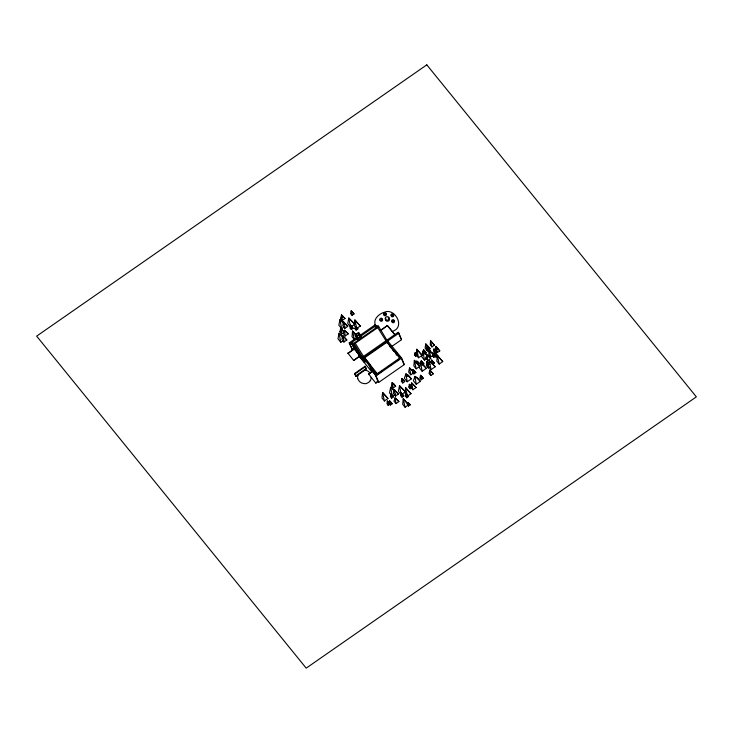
<?xml version="1.0" encoding="UTF-8"?>
<svg xmlns="http://www.w3.org/2000/svg" width="733" height="733" viewBox="0 0 733 733"><rect width="100%" height="100%" fill="white"/><g stroke="black" fill="none" stroke-linecap="round" stroke-linejoin="round"><path stroke-width="1.1" d="M371.136 377.385L371.127 377.797A6.991 5.992 -22.3 0 1 370.275 380.729M350.145 328.054L350.456 325.26L353.159 328.292L351.364 329.548L350.145 328.054L351.95 326.808M389.177 403.544L389.489 400.74L392.192 403.782L390.387 405.028L389.177 403.544L390.982 402.289M400.832 395.728L401.143 392.925L403.846 395.967L402.041 397.222L400.832 395.728L402.637 394.473M421.008 362.753L421.218 360.883L423.921 363.925L421.218 360.883L422.116 365.171M427.147 350.182L427.449 347.378L430.161 350.42L428.356 351.675L427.147 350.182L428.952 348.926M432.562 355.871L432.864 353.068L435.576 356.11L433.771 357.365L432.562 355.871L434.367 354.616M434.724 355.587L435.036 352.784L437.738 355.826L435.933 357.081L434.724 355.587L436.529 354.332M342.797 326.002L343.456 321.814L347.708 326.387L344.767 328.43L343.456 326.808M341.926 339.608L342.577 335.421L346.837 340.002L343.896 342.036L342.577 340.424M393.474 393.667L394.134 389.48L398.386 394.061L395.454 396.104L394.134 394.482M350.713 313.66L351.189 310.865L354.066 313.926L352.06 315.318L350.713 313.66L352.72 312.258M401.391 381.325L401.876 378.54L404.753 381.591L402.738 382.983L401.391 381.325L403.397 379.932M408.877 387.079L409.362 384.294L412.239 387.345L410.223 388.747L408.877 387.079L410.883 385.686M412.514 372.3L413 369.514L415.877 372.566L413.87 373.958L412.514 372.3L414.521 370.907M420 378.054L420.485 375.269L423.362 378.32L421.356 379.721L420 378.054L422.016 376.661M340.799 318.177L341.477 314.851L345.014 318.507L342.494 320.257L340.799 318.177L343.319 316.427M339.929 331.783L340.607 328.466L344.134 332.113L341.624 333.863L339.929 331.783L342.448 330.033M391.486 385.842L392.155 382.525L395.692 386.181L393.172 387.931L391.486 385.842L394.006 384.092M354.9 328.604L355.514 326.561L357.915 328.842L356.11 330.097L354.9 328.604L356.705 327.358M414.457 354.864L415.07 352.811L417.471 355.102L415.666 356.357L414.457 354.864L416.262 353.608M405.578 396.278L406.201 394.226L408.593 396.516L406.797 397.772L405.578 396.278L407.383 395.023M425.846 358.098L426.872 354.809L430.757 358.492L427.815 360.535L425.846 358.098L428.778 356.055M370.22 380.711L369.542 381.545A6.551 5.626 -22.3 0 1 367.059 383.231L366.005 383.57A5.104 4.38 -22.3 0 1 365.007 383.716L361.955 383.112A10.17 8.723 -22.3 0 1 359.143 381.105L357.759 378.677M343.035 322.309L339.956 319.661L338.848 325.223L341.66 328.696L345.014 326.359M351.364 326.506L354.717 324.169L348.816 318.049L347.717 323.62L350.53 327.083L348.816 318.049L354.717 324.169M345.289 335.916L348.23 333.872L344.345 330.198L343.319 333.488L345.289 335.916L344.345 330.198L348.23 333.872M360.233 326.038L356.733 328.476L354.909 319.964L360.233 326.038L354.909 319.964L354.387 325.58L356.146 327.752M342.164 335.916L339.077 333.268L337.977 338.829L340.79 342.302L344.144 339.965M356.458 338.225L357.246 338.463L360.728 336.035L359.94 335.796L361.039 336.786L357.557 339.205L356.76 338.967L355.093 334.899L358.574 332.48L361.232 337.253M357.75 339.681L355.679 334.944L358.464 333.011L360.691 337.317M357.851 339.113L356.614 336.099L359.399 334.166M359.976 334.211L356.495 336.63L355.093 334.899M356.54 337.766L349.229 342.852L352.6 350.218L349.229 342.852L352.866 343.942L362.12 358.73L398.862 333.176L398.156 332.315L361.415 357.86L353.169 344.693L349.934 343.713L375.525 325.919L378.769 326.891L353.169 344.693M360.196 335.228L374.82 325.058L378.457 326.148L388.463 342.76M355.514 334.239L352.546 331.059L352.023 336.676L354.369 339.571L356.998 337.748M352.866 343.942L378.457 326.148M351.895 349.357L354.635 347.451M355.34 348.312L347.973 353.434L355.175 347.909M380.592 330.235L387.436 325.479L395.325 335.201M380.757 330.638L387.436 325.479M360.26 355.432L353.709 360.508L360.425 355.844M365.474 361.552L364.429 362.276L360.187 357.053L361.232 356.33M364.429 362.276L363.962 361.14L365.007 360.416M392.237 346.141L401.528 339.681L398.862 333.176M354.598 373.518L365.043 366.253L365.401 366.683L366.399 369.12L355.945 376.386L354.598 373.518L355.945 376.386M354.946 373.949L365.401 366.683M355.505 347.112L359.381 356.568L371.86 371.933L369.194 365.428L370.238 364.704L363.504 356.412L355.258 343.236M376.533 376.478L372.217 371.164L369.881 365.474L370.403 365.107M355.597 375.956L366.042 368.69L365.043 366.253M370.99 366.537L370.467 366.894L376.936 374.865M370.238 364.704L372.905 371.21L368.589 374.215L372.74 370.806L370.66 368.241M400.145 358.556L386.914 342.265L364.457 357.878L377.678 374.169L382.36 370.916M388.911 366.363L390.781 365.061M395.463 361.809L399.21 359.207M401.638 358.08L376.047 375.882L378.714 382.388L404.304 364.585L401.638 358.08L387.006 340.066M377.843 381.114L375.782 383.075L378.008 381.517L375.342 375.012L399.888 357.942L386.667 341.651L387.418 343.484M425.076 351.336L423.271 352.582L423.582 349.788L426.285 352.82L424.48 354.076L423.582 349.788L426.285 352.82M431.911 346.901L434.367 345.197L430.518 340.653L430.262 344.867L431.911 346.901L430.518 340.653L434.367 345.197M427.073 350.539L430.014 348.496L425.754 343.924L425.103 348.111L427.073 350.539L425.754 343.924L430.014 348.496M418.552 357.741L422.052 355.303L416.729 349.229L416.197 354.845L418.552 357.741L416.729 349.229L422.052 355.303M417.957 361.882L416.152 363.128L416.775 361.085L419.166 363.366L417.37 364.622M438.132 348.853L435.668 350.557L435.924 346.343L439.782 350.887L437.326 352.591L433.982 348.908L433.679 351.712L434.889 353.196L436.694 351.95L433.982 348.908L434.889 353.196M427.312 355.532L422.822 351.144L421.713 356.714L424.526 360.178L427.046 358.428M432.983 354.076L429.391 350.301L428.732 354.497L430.702 356.925L433.643 354.882M416.188 368.836L419.688 366.399L414.365 360.324L413.833 365.941L416.188 368.836L414.365 360.324L419.688 366.399M406.87 376.551L408.547 375.378L411.36 378.851L407.172 381.765L404.35 378.301L405.926 373.867L408.547 375.378M410.801 374.774L414.017 372.538L409.536 367.939L408.647 372.117L410.801 374.774L409.536 367.939L414.017 372.538M422.162 371.274L426.359 368.36L420.458 362.239L419.349 367.81L422.162 371.274L420.458 362.239L426.359 368.36M432.525 364.292L434.33 363.046L431.618 360.004L431.316 362.808L432.525 364.292L431.618 360.004L434.33 363.046M429.3 363.55L427.027 361.406L426.368 365.593L428.338 368.021L429.804 367.004M384.394 400.988L387.94 398.523L382.58 392.439L382.012 398.056L384.394 400.988L382.58 392.439L387.94 398.523M393.722 389.983L390.634 387.326L389.525 392.897L392.338 396.361L395.692 394.033M431.031 369.67L435.228 366.757L429.327 360.636L428.219 366.198L431.031 369.67L429.327 360.636L435.228 366.757M439.195 364.063L442.741 361.598L437.381 355.514L436.804 361.131L439.195 364.063L437.381 355.514L442.741 361.598M391.633 398.101L393.438 396.846L390.735 393.804L390.423 396.608L391.633 398.101L390.735 393.804L393.438 396.846M416.207 384.266L420.403 381.352L417.581 377.88L414.97 376.368L413.394 380.794L416.207 384.266L414.97 376.368L420.403 381.352M402.05 394.171L405.404 391.843L399.503 385.723L398.395 391.285L401.208 394.757L399.503 385.723L405.404 391.843M430.747 375.553L433.267 373.803L429.73 370.147L429.062 373.473L430.747 375.553L429.73 370.147L433.267 373.803M388.224 405.312L390.029 404.057L387.326 401.015L387.015 403.819L388.224 405.312L387.326 401.015L390.029 404.057M412.89 389.773L416.106 387.537L411.625 382.938L410.737 387.106L412.89 389.773L411.625 382.938L416.106 387.537M395.967 403.59L398.908 401.547L395.023 397.863L393.997 401.162L395.967 403.59L395.023 397.863L398.908 401.547M410.911 393.703L407.42 396.141L405.596 387.638L410.911 393.703L405.596 387.638L405.065 393.245L406.238 394.693M405.047 407.236L408.547 404.808L403.232 398.734L402.701 404.341L405.047 407.236L403.232 398.734L408.547 404.808M408.492 406.036L410.297 404.79L407.896 402.499L407.282 404.552L408.492 406.036L407.896 402.499L410.297 404.79M374.481 326.643L376.643 327.294M351.501 342.623L353.654 343.273M411.36 378.851L405.926 373.867L407.172 381.765M430.757 358.492L426.872 354.809L427.815 360.535M417.471 355.102L415.07 352.811L415.666 356.357M419.166 363.366L416.775 361.085L417.214 363.742M357.915 328.842L355.514 326.561L356.11 330.097M408.593 396.516L406.201 394.226L406.797 397.772M345.014 318.507L341.477 314.851L342.494 320.257M344.134 332.113L340.607 328.466L341.624 333.863M395.692 386.181L392.155 382.525L393.172 387.931M427.247 355.734L422.822 351.144L424.526 360.178M344.382 324.252L339.956 319.661L341.66 328.696M343.502 337.858L339.077 333.268L340.79 342.302M395.06 391.917L390.634 387.326L392.338 396.361M423.362 378.32L420.485 375.269L421.356 379.721M415.877 372.566L413 369.514L413.87 373.958M354.066 313.926L351.189 310.865L352.06 315.318M412.239 387.345L409.362 384.294L410.223 388.747M404.753 381.591L401.876 378.54L402.738 382.983M432.928 354.121L429.391 350.301L430.702 356.925M429.859 364.457L427.027 361.406L428.338 368.021M347.708 326.387L343.456 321.814L344.767 328.43M398.386 394.061L394.134 389.48L395.454 396.104M346.837 340.002L342.577 335.421L343.896 342.036M437.738 355.826L435.036 352.784L435.933 357.081M435.576 356.11L432.864 353.068L433.771 357.365M430.161 350.42L427.449 347.378L428.356 351.675M353.159 328.292L350.456 325.26L351.364 329.548M403.846 395.967L401.143 392.925L402.041 397.222M392.192 403.782L389.489 400.74L390.387 405.028M355.871 334.862L352.546 331.059L354.369 339.571M439.782 350.887L435.924 346.343L437.326 352.591M401.528 339.681L398.156 332.315M387.601 325.883L395.499 335.604M374.82 325.058L375.525 325.919M396.122 352.188L401.684 359.051L403.223 362.789M389.507 346.058L390.9 347.772M392.292 349.485L393.685 351.199M395.774 353.773L397.158 355.487M404.304 364.585L403.434 363.321M355.679 334.944L356.614 336.099M365.602 359.894L366.949 361.552M369.881 365.474L377.074 374.334L377.678 374.169M352.335 344.657L358.071 351.73M369.194 365.428L362.459 357.136L354.213 343.96M360.242 355.56L364.952 361.91L360.709 356.687M371.521 369.505L372.905 371.21M361.415 357.86L362.12 358.73M363.962 361.14L359.72 355.926L360.187 357.053M378.008 381.517L378.714 382.388M368.424 373.803L375.782 383.075M347.809 353.031L353.709 360.508M369.689 372.731L370.018 373.216M376.002 326.011C373.61 322.996 375.021 318.782 377.55 316.354A13.377 11.471 -22.3 0 1 384.376 312.24C394.418 307.558 404.753 325.681 394.244 330.601A15.256 13.093 -22.3 0 1 392.192 331.536M377.724 327.624L385.961 340.79M375.149 372.657L376.194 375.223M358.574 332.48L359.83 335.531M358.464 333.011L360.105 337.024M372.804 369.78L374.554 374.05M362.368 358.171L362.826 359.298M357.658 350.713L359.738 355.798L354.002 348.725L351.913 343.64M357.31 350.786L358.978 354.854M353.947 345.142L356.87 352.261M353.095 345.6L354.763 349.668M381.123 330.391A22.32 19.15 -22.3 0 1 379.969 329.694M364.787 370.174A7.101 6.093 -22.3 0 1 369.67 372.749M357.713 378.695A7.257 6.231 -22.3 0 1 358.281 374.792M381.462 319.02A1.283 1.099 -22.3 0 1 382.589 320.211A1.283 1.099 -22.3 0 1 381.059 321.274A1.283 1.099 -22.3 0 1 380.143 319.936M385.961 313.724A1.283 1.099 -22.3 0 1 386.034 315.382A1.283 1.099 -22.3 0 1 384.174 315.465A1.283 1.099 -22.3 0 1 384.449 313.797M392.494 314.594A1.283 1.099 -22.3 0 1 393.703 315.95A1.283 1.099 -22.3 0 1 391.752 316.683A1.283 1.099 -22.3 0 1 391.807 314.851M393.255 320.495A1.283 1.099 -22.3 0 1 394.482 321.814A1.283 1.099 -22.3 0 1 392.576 322.612A1.283 1.099 -22.3 0 1 392.476 320.816M388.151 317.701A2.043 1.75 -22.3 0 1 389.443 319.954A2.043 1.75 -22.3 0 1 386.676 321.146A2.043 1.75 -22.3 0 1 385.888 318.681M426.798 64.852L36.65 336.135L306.202 668.148L696.35 396.865L426.798 64.852M380.748 320.458A1.283 1.099 -22.3 0 0 382.214 318.882A1.283 1.099 -22.3 0 0 380.079 318.681A1.283 1.099 -22.3 0 0 380.748 320.458M384.55 314.97A1.283 1.099 -22.3 0 0 386.016 313.385A1.283 1.099 -22.3 0 0 383.881 313.183A1.283 1.099 -22.3 0 0 384.55 314.97M391.917 316.024A1.283 1.099 -22.3 0 0 393.374 314.448A1.283 1.099 -22.3 0 0 391.248 314.246A1.283 1.099 -22.3 0 0 391.917 316.024M392.677 321.924A1.283 1.099 -22.3 0 0 394.134 320.339A1.283 1.099 -22.3 0 0 392.008 320.138A1.283 1.099 -22.3 0 0 392.677 321.924M386.749 320.239A2.043 1.75 -22.3 0 0 389.067 317.719A2.043 1.75 -22.3 0 0 385.686 317.398A2.043 1.75 -22.3 0 0 386.749 320.239"/></g></svg>
